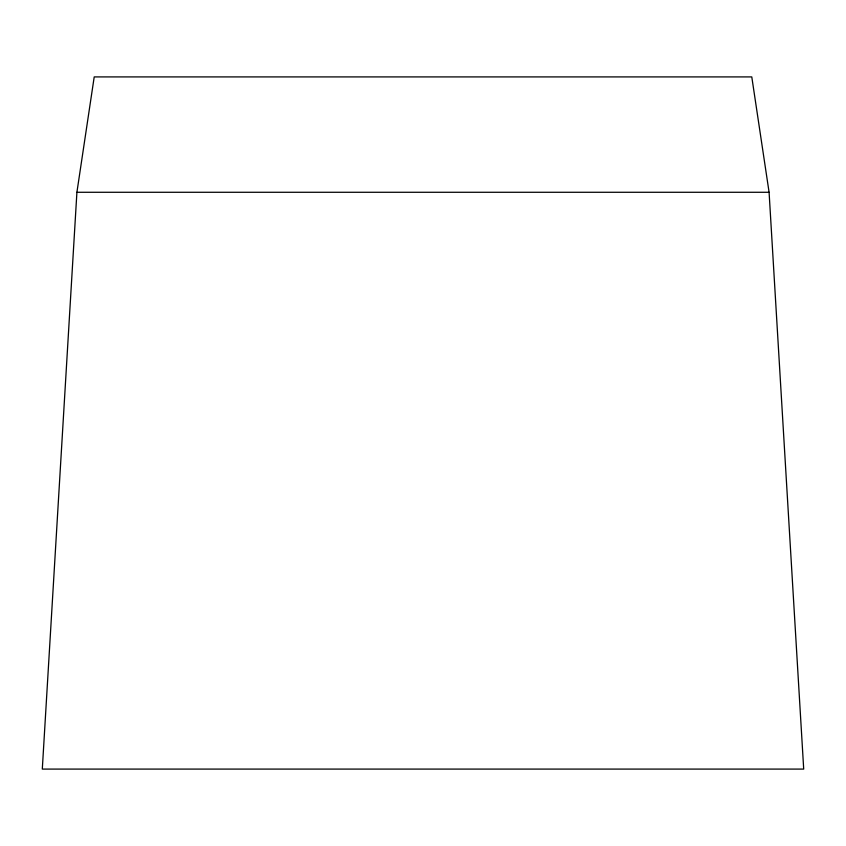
<?xml version="1.0" encoding="UTF-8"?>
<svg xmlns="http://www.w3.org/2000/svg" width="846" height="846" viewBox="0 0 846 846"><rect width="100%" height="100%" fill="white"/><g stroke="black" fill="none" stroke-linecap="round" stroke-linejoin="round"><path stroke-width="1.27" d="M76.912 192.275L42.3 769.088L803.7 769.088L769.088 192.275L751.787 76.912L94.213 76.912L76.912 192.275L769.088 192.275"/></g></svg>
